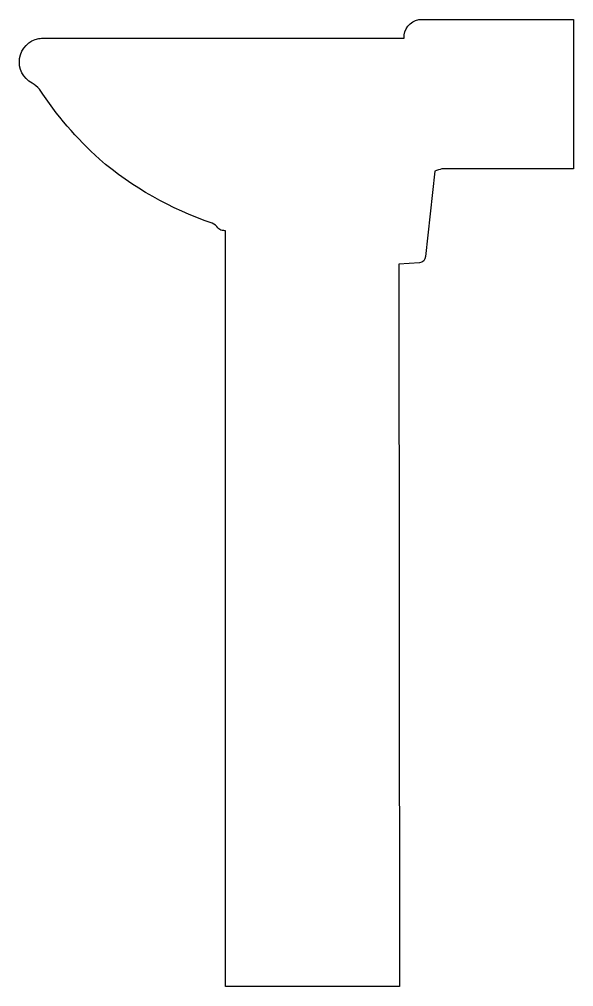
# Model space of a CAD drawing. Header units: millimetres. Extents: x -2937.635 to -2937.168, y 2971.596 to 2972.412.
import ezdxf

# ---------------------------------------------------------------- set-up
doc = ezdxf.new("R2010")
doc.units = ezdxf.units.MM
doc.header["$LTSCALE"] = 10
doc.layers.add('banheiro_louças', color=2, linetype='Continuous')

msp = doc.modelspace()

# ---------------------------------------------------------------- linework, layer by layer
at = {"layer": 'banheiro_louças'}
msp.add_lwpolyline([(-2937.46134, 2972.23302, -0.001551), (-2937.46434, 2972.23355, -0.190302), (-2937.46784, 2972.23555, 0.157906), (-2937.47284, 2972.23955, -0.094278), (-2937.56784, 2972.29355, -0.062006), (-2937.61834, 2972.35255, 0.0731), (-2937.62466, 2972.35774, -0.708332), (-2937.61889, 2972.39538, -0.046367), (-2937.61671, 2972.39555), (-2937.41902, 2972.39555), (-2937.31084, 2972.39555, -0.390421), (-2937.29833, 2972.41142, -0.045305), (-2937.29681, 2972.41155), (-2937.16784, 2972.41155), (-2937.16784, 2972.28555), (-2937.27453, 2972.28555, 0.043933), (-2937.27899, 2972.28534, 0.051086), (-2937.28484, 2972.28355), (-2937.29284, 2972.21155, -0.375004), (-2937.29784, 2972.20605), (-2937.31534, 2972.20505), (-2937.31484, 2971.59555), (-2937.46134, 2971.59555)], format="xyb", close=True, dxfattribs=at)

doc.saveas('drawing.dxf')
